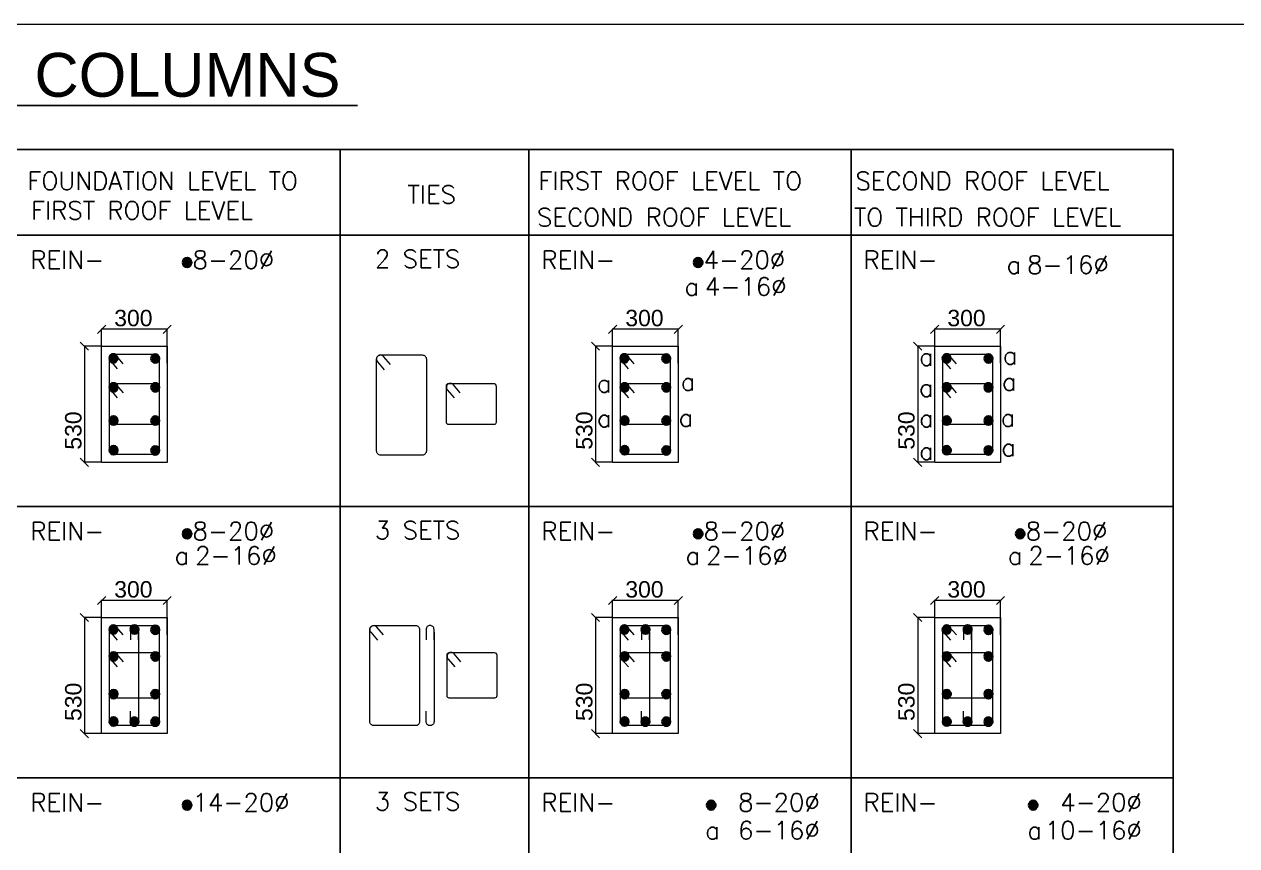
# Model space of a CAD drawing. Header units: inches. Extents: x 719368 to 6315912, y -2624014 to 446967.
# Drawn here: x 5487813 to 5508823, y -2191702 to -2177471 of the extents above; entities that cross this region are included whole.
import ezdxf

# ---------------------------------------------------------------- set-up
doc = ezdxf.new("R2010")
doc.units = ezdxf.units.IN
doc.header["$LTSCALE"] = 20
doc.header["$MEASUREMENT"] = 0
doc.header["$PDMODE"] = 3
doc.linetypes.add('DASHED2', pattern=[0.375, 0.25, -0.125])
doc.layers.get('Defpoints').update_dxf_attribs({"lineweight": 25})
for name, color, linetype, lineweight in [('COLUMN NO.', 3, 'Continuous', 15), ('DIM', 7, 'Continuous', 13), ('DIM.', 32, 'Continuous', 13), ('FORMET', 4, 'Continuous', 25), ('Sheet', 7, 'Continuous', 35), ('STAIR', 4, 'Continuous', 25), ('STEEL', 1, 'Continuous', 35), ('stirrups', 2, 'Continuous', 15), ('Text', 7, 'Continuous', 15), ('TEXT-20', 2, 'Continuous', 25), ('WALL', 1, 'Continuous', 18)]:
    doc.layers.add(name, color=color, linetype=linetype, lineweight=lineweight)
doc.styles.add('BOLD', font='arial.ttf')
doc.styles.add('ROMANS', font='romans.shx')
doc.dimstyles.new('Copy of S3', dxfattribs={"dimtxt": 200, "dimasz": 150, "dimexe": 5, "dimexo": 5, "dimgap": 50, "dimtad": 1, "dimjust": 1, "dimdec": 0, "dimzin": 3, "dimdsep": 46, "dimtxsty": 'BOLD', "dimblk1": 'OBLIQUE', "dimblk2": 'OBLIQUE', "dimsah": 1, "dimcen": 0.0625, "dimdle": 5, "dimclrd": 230, "dimclre": 251, "dimclrt": 2, "dimadec": 0, "dimazin": 0, "dimtfac": 1, "dimtdec": 0, "dimtix": 1, "dimtofl": 0, "dimtmove": 2, "dimatfit": 3, "dimfxl": 0, "dimtolj": 1, "dimtzin": 2, "dimlwd": -1, "dimlwe": -1, "dimarcsym": 0})

# ---------------------------------------------------------------- blocks, each defined once
blk = doc.blocks.new('d')
at = {"layer": 'STEEL'}
blk.add_hatch(color=256, dxfattribs=at).paths.add_polyline_path([(2, 0, 1), (-2, 0, 1)])
blk.add_lwpolyline([(-2, 0, 1), (2, 0, 1)], format="xyb", close=True, dxfattribs=at)
blk = doc.blocks.new('_Oblique')
at = {"layer": 'STAIR', "color": 0, "lineweight": -2}
blk.add_line((-0.5, -0.5), (0.5, 0.5), dxfattribs=at)
blk = doc.blocks.new('*D118')
at = {"layer": 'Defpoints', "color": 0, "transparency": 16777216}
for p in [(560522, -1019460), (559923, -1019776), (560522, -1019776)]:
    blk.add_point(p, dxfattribs=at)
at = {"layer": 'DIM', "color": 230, "transparency": 16777216}
blk.add_line((560527, -1019460), (559918, -1019460), dxfattribs=at)
at = {"layer": 'DIM', "color": 251, "linetype": 'DASHED2', "transparency": 16777216}
for p, q in [((559923, -1019771), (559923, -1019455)), ((560522, -1019771), (560522, -1019455))]:
    blk.add_line(p, q, dxfattribs=at)
at = {"layer": 'DIM', "color": 230, "transparency": 16777216, "xscale": 75, "yscale": 75, "zscale": 75, "rotation": 180}
blk.add_blockref('_Oblique', (559923, -1019460), dxfattribs=at)
at = {"layer": 'DIM', "color": 230, "transparency": 16777216, "xscale": 75, "yscale": 75, "zscale": 75}
blk.add_blockref('_Oblique', (560522, -1019460), dxfattribs=at)
at = {"layer": 'DIM', "color": 2, "transparency": 16777216, "insert": (560213, -1019359), "char_height": 150, "attachment_point": 5, "style": 'BOLD'}
blk.add_mtext('\\A1;300', dxfattribs=at)
blk = doc.blocks.new('*D119')
at = {"layer": 'Defpoints', "color": 0, "transparency": 16777216}
for p in [(559766, -1019615), (559923, -1019615), (559923, -1020675)]:
    blk.add_point(p, dxfattribs=at)
at = {"layer": 'DIM', "color": 251, "linetype": 'DASHED2', "transparency": 16777216}
for p, q in [((559918, -1019615), (559761, -1019615)), ((559918, -1020675), (559761, -1020675))]:
    blk.add_line(p, q, dxfattribs=at)
at = {"layer": 'DIM', "color": 230, "transparency": 16777216}
blk.add_line((559766, -1019610), (559766, -1020680), dxfattribs=at)
at = {"layer": 'DIM', "color": 230, "transparency": 16777216, "xscale": 75, "yscale": 75, "zscale": 75}
for p, rotation in [((559766, -1019615), 90), ((559766, -1020675), 270)]:
    blk.add_blockref('_Oblique', p, dxfattribs=dict(at, rotation=rotation))
at = {"layer": 'DIM', "color": 2, "transparency": 16777216, "insert": (559665, -1020385), "char_height": 150, "attachment_point": 5, "rotation": 90, "style": 'BOLD'}
blk.add_mtext('\\A1;530', dxfattribs=at)
blk = doc.blocks.new('*D130')
at = {"layer": 'Defpoints', "color": 0, "transparency": 16777216}
for p in [(560522, -1021937), (559923, -1022254), (560522, -1022254)]:
    blk.add_point(p, dxfattribs=at)
at = {"layer": 'DIM', "color": 230, "transparency": 16777216}
blk.add_line((560527, -1021937), (559918, -1021937), dxfattribs=at)
at = {"layer": 'DIM', "color": 251, "linetype": 'DASHED2', "transparency": 16777216}
for p, q in [((559923, -1022249), (559923, -1021932)), ((560522, -1022249), (560522, -1021932))]:
    blk.add_line(p, q, dxfattribs=at)
at = {"layer": 'DIM', "color": 230, "transparency": 16777216, "xscale": 75, "yscale": 75, "zscale": 75, "rotation": 180}
blk.add_blockref('_Oblique', (559923, -1021937), dxfattribs=at)
at = {"layer": 'DIM', "color": 230, "transparency": 16777216, "xscale": 75, "yscale": 75, "zscale": 75}
blk.add_blockref('_Oblique', (560522, -1021937), dxfattribs=at)
at = {"layer": 'DIM', "color": 2, "transparency": 16777216, "insert": (560213, -1021836), "char_height": 150, "attachment_point": 5, "style": 'BOLD'}
blk.add_mtext('\\A1;300', dxfattribs=at)
blk = doc.blocks.new('*D131')
at = {"layer": 'Defpoints', "color": 0, "transparency": 16777216}
for p in [(559766, -1022092), (559923, -1022092), (559923, -1023152)]:
    blk.add_point(p, dxfattribs=at)
at = {"layer": 'DIM', "color": 251, "linetype": 'DASHED2', "transparency": 16777216}
for p, q in [((559918, -1022092), (559761, -1022092)), ((559918, -1023152), (559761, -1023152))]:
    blk.add_line(p, q, dxfattribs=at)
at = {"layer": 'DIM', "color": 230, "transparency": 16777216}
blk.add_line((559766, -1022087), (559766, -1023157), dxfattribs=at)
at = {"layer": 'DIM', "color": 230, "transparency": 16777216, "xscale": 75, "yscale": 75, "zscale": 75}
for p, rotation in [((559766, -1022092), 90), ((559766, -1023152), 270)]:
    blk.add_blockref('_Oblique', p, dxfattribs=dict(at, rotation=rotation))
at = {"layer": 'DIM', "color": 2, "transparency": 16777216, "insert": (559665, -1022862), "char_height": 150, "attachment_point": 5, "rotation": 90, "style": 'BOLD'}
blk.add_mtext('\\A1;530', dxfattribs=at)
blk = doc.blocks.new('*D82')
at = {"layer": 'Defpoints', "color": 0, "transparency": 16777216}
for p in [(564433, -1019615), (564589, -1019615), (564589, -1020675)]:
    blk.add_point(p, dxfattribs=at)
at = {"layer": 'DIM', "color": 251, "linetype": 'DASHED2', "transparency": 16777216}
for p, q in [((564584, -1019615), (564428, -1019615)), ((564584, -1020675), (564428, -1020675))]:
    blk.add_line(p, q, dxfattribs=at)
at = {"layer": 'DIM', "color": 230, "transparency": 16777216}
blk.add_line((564433, -1019610), (564433, -1020680), dxfattribs=at)
at = {"layer": 'DIM', "color": 230, "transparency": 16777216, "xscale": 75, "yscale": 75, "zscale": 75}
for p, rotation in [((564433, -1019615), 90), ((564433, -1020675), 270)]:
    blk.add_blockref('_Oblique', p, dxfattribs=dict(at, rotation=rotation))
at = {"layer": 'DIM', "color": 2, "transparency": 16777216, "insert": (564331, -1020385), "char_height": 150, "attachment_point": 5, "rotation": 90, "style": 'BOLD'}
blk.add_mtext('\\A1;530', dxfattribs=at)
blk = doc.blocks.new('*D83')
at = {"layer": 'Defpoints', "color": 0, "transparency": 16777216}
for p in [(565189, -1019460), (564589, -1019776), (565189, -1019776)]:
    blk.add_point(p, dxfattribs=at)
at = {"layer": 'DIM', "color": 230, "transparency": 16777216}
blk.add_line((565194, -1019460), (564584, -1019460), dxfattribs=at)
at = {"layer": 'DIM', "color": 251, "linetype": 'DASHED2', "transparency": 16777216}
for p, q in [((564589, -1019771), (564589, -1019455)), ((565189, -1019771), (565189, -1019455))]:
    blk.add_line(p, q, dxfattribs=at)
at = {"layer": 'DIM', "color": 230, "transparency": 16777216, "xscale": 75, "yscale": 75, "zscale": 75, "rotation": 180}
blk.add_blockref('_Oblique', (564589, -1019460), dxfattribs=at)
at = {"layer": 'DIM', "color": 230, "transparency": 16777216, "xscale": 75, "yscale": 75, "zscale": 75}
blk.add_blockref('_Oblique', (565189, -1019460), dxfattribs=at)
at = {"layer": 'DIM', "color": 2, "transparency": 16777216, "insert": (564880, -1019359), "char_height": 150, "attachment_point": 5, "style": 'BOLD'}
blk.add_mtext('\\A1;300', dxfattribs=at)
blk = doc.blocks.new('*D84')
at = {"layer": 'Defpoints', "color": 0, "transparency": 16777216}
for p in [(567375, -1019615), (567531, -1019615), (567531, -1020675)]:
    blk.add_point(p, dxfattribs=at)
at = {"layer": 'DIM', "color": 251, "linetype": 'DASHED2', "transparency": 16777216}
for p, q in [((567526, -1019615), (567370, -1019615)), ((567526, -1020675), (567370, -1020675))]:
    blk.add_line(p, q, dxfattribs=at)
at = {"layer": 'DIM', "color": 230, "transparency": 16777216}
blk.add_line((567375, -1019610), (567375, -1020680), dxfattribs=at)
at = {"layer": 'DIM', "color": 230, "transparency": 16777216, "xscale": 75, "yscale": 75, "zscale": 75}
for p, rotation in [((567375, -1019615), 90), ((567375, -1020675), 270)]:
    blk.add_blockref('_Oblique', p, dxfattribs=dict(at, rotation=rotation))
at = {"layer": 'DIM', "color": 2, "transparency": 16777216, "insert": (567273, -1020385), "char_height": 150, "attachment_point": 5, "rotation": 90, "style": 'BOLD'}
blk.add_mtext('\\A1;530', dxfattribs=at)
blk = doc.blocks.new('*D85')
at = {"layer": 'Defpoints', "color": 0, "transparency": 16777216}
for p in [(568131, -1019460), (567531, -1019776), (568131, -1019776)]:
    blk.add_point(p, dxfattribs=at)
at = {"layer": 'DIM', "color": 230, "transparency": 16777216}
blk.add_line((568136, -1019460), (567526, -1019460), dxfattribs=at)
at = {"layer": 'DIM', "color": 251, "linetype": 'DASHED2', "transparency": 16777216}
for p, q in [((567531, -1019771), (567531, -1019455)), ((568131, -1019771), (568131, -1019455))]:
    blk.add_line(p, q, dxfattribs=at)
at = {"layer": 'DIM', "color": 230, "transparency": 16777216, "xscale": 75, "yscale": 75, "zscale": 75, "rotation": 180}
blk.add_blockref('_Oblique', (567531, -1019460), dxfattribs=at)
at = {"layer": 'DIM', "color": 230, "transparency": 16777216, "xscale": 75, "yscale": 75, "zscale": 75}
blk.add_blockref('_Oblique', (568131, -1019460), dxfattribs=at)
at = {"layer": 'DIM', "color": 2, "transparency": 16777216, "insert": (567821, -1019359), "char_height": 150, "attachment_point": 5, "style": 'BOLD'}
blk.add_mtext('\\A1;300', dxfattribs=at)
blk = doc.blocks.new('*D86')
at = {"layer": 'Defpoints', "color": 0, "transparency": 16777216}
for p in [(565189, -1021937), (564589, -1022254), (565189, -1022254)]:
    blk.add_point(p, dxfattribs=at)
at = {"layer": 'DIM', "color": 230, "transparency": 16777216}
blk.add_line((565194, -1021937), (564584, -1021937), dxfattribs=at)
at = {"layer": 'DIM', "color": 251, "linetype": 'DASHED2', "transparency": 16777216}
for p, q in [((564589, -1022249), (564589, -1021932)), ((565189, -1022249), (565189, -1021932))]:
    blk.add_line(p, q, dxfattribs=at)
at = {"layer": 'DIM', "color": 230, "transparency": 16777216, "xscale": 75, "yscale": 75, "zscale": 75, "rotation": 180}
blk.add_blockref('_Oblique', (564589, -1021937), dxfattribs=at)
at = {"layer": 'DIM', "color": 230, "transparency": 16777216, "xscale": 75, "yscale": 75, "zscale": 75}
blk.add_blockref('_Oblique', (565189, -1021937), dxfattribs=at)
at = {"layer": 'DIM', "color": 2, "transparency": 16777216, "insert": (564880, -1021836), "char_height": 150, "attachment_point": 5, "style": 'BOLD'}
blk.add_mtext('\\A1;300', dxfattribs=at)
blk = doc.blocks.new('*D87')
at = {"layer": 'Defpoints', "color": 0, "transparency": 16777216}
for p in [(564433, -1022092), (564589, -1022092), (564589, -1023152)]:
    blk.add_point(p, dxfattribs=at)
at = {"layer": 'DIM', "color": 251, "linetype": 'DASHED2', "transparency": 16777216}
for p, q in [((564584, -1022092), (564428, -1022092)), ((564584, -1023152), (564428, -1023152))]:
    blk.add_line(p, q, dxfattribs=at)
at = {"layer": 'DIM', "color": 230, "transparency": 16777216}
blk.add_line((564433, -1022087), (564433, -1023157), dxfattribs=at)
at = {"layer": 'DIM', "color": 230, "transparency": 16777216, "xscale": 75, "yscale": 75, "zscale": 75}
for p, rotation in [((564433, -1022092), 90), ((564433, -1023152), 270)]:
    blk.add_blockref('_Oblique', p, dxfattribs=dict(at, rotation=rotation))
at = {"layer": 'DIM', "color": 2, "transparency": 16777216, "insert": (564331, -1022862), "char_height": 150, "attachment_point": 5, "rotation": 90, "style": 'BOLD'}
blk.add_mtext('\\A1;530', dxfattribs=at)
blk = doc.blocks.new('*D90')
at = {"layer": 'Defpoints', "color": 0, "transparency": 16777216}
for p in [(568131, -1021937), (567531, -1022254), (568131, -1022254)]:
    blk.add_point(p, dxfattribs=at)
at = {"layer": 'DIM', "color": 230, "transparency": 16777216}
blk.add_line((568136, -1021937), (567526, -1021937), dxfattribs=at)
at = {"layer": 'DIM', "color": 251, "linetype": 'DASHED2', "transparency": 16777216}
for p, q in [((567531, -1022249), (567531, -1021932)), ((568131, -1022249), (568131, -1021932))]:
    blk.add_line(p, q, dxfattribs=at)
at = {"layer": 'DIM', "color": 230, "transparency": 16777216, "xscale": 75, "yscale": 75, "zscale": 75, "rotation": 180}
blk.add_blockref('_Oblique', (567531, -1021937), dxfattribs=at)
at = {"layer": 'DIM', "color": 230, "transparency": 16777216, "xscale": 75, "yscale": 75, "zscale": 75}
blk.add_blockref('_Oblique', (568131, -1021937), dxfattribs=at)
at = {"layer": 'DIM', "color": 2, "transparency": 16777216, "insert": (567821, -1021836), "char_height": 150, "attachment_point": 5, "style": 'BOLD'}
blk.add_mtext('\\A1;300', dxfattribs=at)
blk = doc.blocks.new('*D91')
at = {"layer": 'Defpoints', "color": 0, "transparency": 16777216}
for p in [(567375, -1022092), (567531, -1022092), (567531, -1023152)]:
    blk.add_point(p, dxfattribs=at)
at = {"layer": 'DIM', "color": 251, "linetype": 'DASHED2', "transparency": 16777216}
for p, q in [((567526, -1022092), (567370, -1022092)), ((567526, -1023152), (567370, -1023152))]:
    blk.add_line(p, q, dxfattribs=at)
at = {"layer": 'DIM', "color": 230, "transparency": 16777216}
blk.add_line((567375, -1022087), (567375, -1023157), dxfattribs=at)
at = {"layer": 'DIM', "color": 230, "transparency": 16777216, "xscale": 75, "yscale": 75, "zscale": 75}
for p, rotation in [((567375, -1022092), 90), ((567375, -1023152), 270)]:
    blk.add_blockref('_Oblique', p, dxfattribs=dict(at, rotation=rotation))
at = {"layer": 'DIM', "color": 2, "transparency": 16777216, "insert": (567273, -1022862), "char_height": 150, "attachment_point": 5, "rotation": 90, "style": 'BOLD'}
blk.add_mtext('\\A1;530', dxfattribs=at)
blk = doc.blocks.new('cs')
at = {"layer": 'FORMET', "color": 4, "ltscale": 200}
for p, q in [((555165.7, -1017819.9), (569709, -1017819.9)), ((562100.6, -1017819.9), (562100.6, -1018601.5)), ((563825.2, -1017819.9), (563825.2, -1018601.5)), ((563825.2, -1017819.9), (563825.2, -1018601.5)), ((563825.2, -1017819.9), (563825.2, -1048326.3)), ((566767.1, -1017819.9), (566767.1, -1048326.3)), ((569709, -1017819.9), (569709, -1048326.3)), ((555165.7, -1018601.5), (569709, -1018601.5)), ((555165.7, -1018601.5), (568926.9, -1018601.5)), ((562100.6, -1018601.5), (562100.6, -1048326.3)), ((563825.2, -1018601.5), (563825.2, -1031456.7)), ((555165.7, -1021078.5), (569709, -1021078.5)), ((555165.7, -1023555.6), (569709, -1023555.6))]:
    blk.add_line(p, q, dxfattribs=at)
at = {"layer": 'stirrups', "color": 5}
for p, q in [((560258.9, -1022225.2), (560258.9, -1023043)), ((562958.5, -1022225.2), (562958.5, -1023043)), ((564925.5, -1022225.2), (564925.5, -1023043)), ((567867.4, -1022225.2), (567867.4, -1023043))]:
    blk.add_line(p, q, dxfattribs=at)
for points in [[(560120.6, -1019774.6), (560058.4, -1019702, 0.4142136), (560007, -1019698.1), (560007, -1019698.1, 0.4142136), (560003, -1019749.5), (560065.3, -1019822.1)], [(562559.5, -1019781.7), (562497.3, -1019709.1, 0.4142136), (562445.9, -1019705.2), (562445.9, -1019705.2, 0.4142136), (562441.9, -1019756.6), (562504.2, -1019829.2)], [(564787.2, -1019774.6), (564724.9, -1019702, 0.4142136), (564673.5, -1019698.1), (564673.5, -1019698.1, 0.4142136), (564669.6, -1019749.5), (564731.8, -1019822.1)], [(567729.1, -1019774.6), (567666.8, -1019702, 0.4142136), (567615.4, -1019698.1), (567615.4, -1019698.1, 0.4142136), (567611.5, -1019749.5), (567673.7, -1019822.1)], [(560121.8, -1020039.3), (560059.6, -1019966.7, 0.4142136), (560008.2, -1019962.8), (560008.2, -1019962.8, 0.4142136), (560004.2, -1020014.2), (560066.5, -1020086.8)], [(563197.6, -1020039.3), (563135.4, -1019966.7, 0.4142136), (563084, -1019962.8), (563084, -1019962.8, 0.4142136), (563080, -1020014.2), (563142.3, -1020086.8)], [(564788.4, -1020039.3), (564726.1, -1019966.7, 0.4142136), (564674.7, -1019962.8), (564674.7, -1019962.8, 0.4142136), (564670.8, -1020014.2), (564733.1, -1020086.8)], [(567730.3, -1020039.3), (567668, -1019966.7, 0.4142136), (567616.6, -1019962.8), (567616.6, -1019962.8, 0.4142136), (567612.7, -1020014.2), (567674.9, -1020086.8)], [(560120.6, -1022251.7), (560058.4, -1022179.1, 0.4142136), (560007, -1022175.2), (560007, -1022175.2, 0.4142136), (560003, -1022226.6), (560065.3, -1022299.1)], [(560258.9, -1022296.9), (560258.9, -1022201.3, 0.4142136), (560222.5, -1022164.9), (560222.5, -1022164.9, 0.4142136), (560186, -1022201.3), (560186, -1022296.9)], [(562498, -1022251.7), (562435.7, -1022179.1, 0.4142136), (562384.3, -1022175.2), (562384.3, -1022175.2, 0.4142136), (562380.4, -1022226.6), (562442.6, -1022299.1)], [(562958.5, -1022296.9), (562958.5, -1022201.3, 0.4142136), (562922.1, -1022164.9), (562922.1, -1022164.9, 0.4142136), (562885.6, -1022201.3), (562885.6, -1022296.9)], [(564787.2, -1022251.7), (564724.9, -1022179.1, 0.4142136), (564673.5, -1022175.2), (564673.5, -1022175.2, 0.4142136), (564669.6, -1022226.6), (564731.8, -1022299.1)], [(564925.5, -1022296.9), (564925.5, -1022201.3, 0.4142136), (564889, -1022164.9), (564889, -1022164.9, 0.4142136), (564852.6, -1022201.3), (564852.6, -1022296.9)], [(567729.1, -1022251.7), (567666.8, -1022179.1, 0.4142136), (567615.4, -1022175.2), (567615.4, -1022175.2, 0.4142136), (567611.5, -1022226.6), (567673.7, -1022299.1)], [(567867.4, -1022296.9), (567867.4, -1022201.3, 0.4142136), (567830.9, -1022164.9), (567830.9, -1022164.9, 0.4142136), (567794.5, -1022201.3), (567794.5, -1022296.9)], [(560121.8, -1022496.1), (560059.6, -1022423.5, 0.4142136), (560008.2, -1022419.6), (560008.2, -1022419.6, 0.4142136), (560004.2, -1022471), (560066.5, -1022543.6)], [(563203.9, -1022496.1), (563141.6, -1022423.5, 0.4142136), (563090.2, -1022419.6), (563090.2, -1022419.6, 0.4142136), (563086.3, -1022471), (563148.5, -1022543.6)], [(564788.4, -1022496.1), (564726.1, -1022423.5, 0.4142136), (564674.7, -1022419.6), (564674.7, -1022419.6, 0.4142136), (564670.8, -1022471), (564733.1, -1022543.6)], [(567730.3, -1022496.1), (567668, -1022423.5, 0.4142136), (567616.6, -1022419.6), (567616.6, -1022419.6, 0.4142136), (567612.7, -1022471), (567674.9, -1022543.6)], [(560258.9, -1022947.3), (560258.9, -1023043, -0.4142136), (560222.5, -1023079.4), (560222.5, -1023079.4, -0.4142136), (560186, -1023043), (560186, -1022947.3)], [(562958.5, -1022947.3), (562958.5, -1023043, -0.4142136), (562922.1, -1023079.4), (562922.1, -1023079.4, -0.4142136), (562885.6, -1023043), (562885.6, -1022947.3)], [(564925.5, -1022947.3), (564925.5, -1023043, -0.4142136), (564889, -1023079.4), (564889, -1023079.4, -0.4142136), (564852.6, -1023043), (564852.6, -1022947.3)], [(567867.4, -1022947.3), (567867.4, -1023043, -0.4142136), (567830.9, -1023079.4), (567830.9, -1023079.4, -0.4142136), (567794.5, -1023043), (567794.5, -1022947.3)]]:
    blk.add_lwpolyline(points, format="xyb", dxfattribs=at)
for points in [[(560032.5, -1019687.8), (560412.5, -1019687.8, -0.4142136), (560449.4, -1019724.7), (560449.4, -1020565.4, -0.4142136), (560412.5, -1020602.4), (560032.5, -1020602.4, -0.4142136), (559995.5, -1020565.4), (559995.5, -1019724.7, -0.4142136)], [(562471.4, -1019694.9), (562851.4, -1019694.9, -0.4142136), (562888.3, -1019731.8), (562888.3, -1020572.5, -0.4142136), (562851.4, -1020609.5), (562471.4, -1020609.5, -0.4142136), (562434.5, -1020572.5), (562434.5, -1019731.8, -0.4142136)], [(564699, -1019687.8), (565079, -1019687.8, -0.4142136), (565116, -1019724.7), (565116, -1020565.4, -0.4142136), (565079, -1020602.4), (564699, -1020602.4, -0.4142136), (564662.1, -1020565.4), (564662.1, -1019724.7, -0.4142136)], [(567640.9, -1019687.8), (568020.9, -1019687.8, -0.4142136), (568057.9, -1019724.7), (568057.9, -1020565.4, -0.4142136), (568020.9, -1020602.4), (567640.9, -1020602.4, -0.4142136), (567604, -1020565.4), (567604, -1019724.7, -0.4142136)], [(560015.5, -1019954.7), (560424.4, -1019954.7, -0.4142136), (560449.4, -1019979.7), (560449.4, -1020310.4, -0.4142136), (560429.4, -1020330.4), (560015.5, -1020330.4, -0.4142136), (559995.5, -1020310.4), (559995.5, -1019974.7, -0.4142136)], [(563091.3, -1019954.7), (563500.2, -1019954.7, -0.4142136), (563525.2, -1019979.7), (563525.2, -1020310.4, -0.4142136), (563505.2, -1020330.4), (563091.3, -1020330.4, -0.4142136), (563071.3, -1020310.4), (563071.3, -1019974.7, -0.4142136)], [(564682.1, -1019954.7), (565091, -1019954.7, -0.4142136), (565116, -1019979.7), (565116, -1020310.4, -0.4142136), (565096, -1020330.4), (564682.1, -1020330.4, -0.4142136), (564662.1, -1020310.4), (564662.1, -1019974.7, -0.4142136)], [(567624, -1019954.7), (568032.9, -1019954.7, -0.4142136), (568057.9, -1019979.7), (568057.9, -1020310.4, -0.4142136), (568037.9, -1020330.4), (567624, -1020330.4, -0.4142136), (567604, -1020310.4), (567604, -1019974.7, -0.4142136)], [(560032.5, -1022164.9), (560412.5, -1022164.9, -0.4142136), (560449.4, -1022201.8), (560449.4, -1023042.5, -0.4142136), (560412.5, -1023079.4), (560032.5, -1023079.4, -0.4142136), (559995.5, -1023042.5), (559995.5, -1022201.8, -0.4142136)], [(562409.8, -1022164.9), (562789.8, -1022164.9, -0.4142136), (562826.8, -1022201.8), (562826.8, -1023042.5, -0.4142136), (562789.8, -1023079.4), (562409.8, -1023079.4, -0.4142136), (562372.9, -1023042.5), (562372.9, -1022201.8, -0.4142136)], [(564699, -1022164.9), (565079, -1022164.9, -0.4142136), (565116, -1022201.8), (565116, -1023042.5, -0.4142136), (565079, -1023079.4), (564699, -1023079.4, -0.4142136), (564662.1, -1023042.5), (564662.1, -1022201.8, -0.4142136)], [(567640.9, -1022164.9), (568020.9, -1022164.9, -0.4142136), (568057.9, -1022201.8), (568057.9, -1023042.5, -0.4142136), (568020.9, -1023079.4), (567640.9, -1023079.4, -0.4142136), (567604, -1023042.5), (567604, -1022201.8, -0.4142136)], [(560015.5, -1022411.6), (560424.4, -1022411.6, -0.4142136), (560449.4, -1022436.6), (560449.4, -1022807.7, -0.4142136), (560429.4, -1022827.7), (560015.5, -1022827.7, -0.4142136), (559995.5, -1022807.7), (559995.5, -1022431.6, -0.4142136)], [(563097.6, -1022411.6), (563506.4, -1022411.6, -0.4142136), (563531.4, -1022436.6), (563531.4, -1022807.7, -0.4142136), (563511.4, -1022827.7), (563097.6, -1022827.7, -0.4142136), (563077.6, -1022807.7), (563077.6, -1022431.6, -0.4142136)], [(564682.1, -1022411.6), (565091, -1022411.6, -0.4142136), (565116, -1022436.6), (565116, -1022807.7, -0.4142136), (565096, -1022827.7), (564682.1, -1022827.7, -0.4142136), (564662.1, -1022807.7), (564662.1, -1022431.6, -0.4142136)], [(567624, -1022411.6), (568032.9, -1022411.6, -0.4142136), (568057.9, -1022436.6), (568057.9, -1022807.7, -0.4142136), (568037.9, -1022827.7), (567624, -1022827.7, -0.4142136), (567604, -1022807.7), (567604, -1022431.6, -0.4142136)]]:
    blk.add_lwpolyline(points, format="xyb", close=True, dxfattribs=at)
at = {"layer": 'WALL'}
for points in [[(559922.6, -1019614.9), (560522.3, -1019614.9), (560522.3, -1020675.3), (559922.6, -1020675.3)], [(564589.2, -1019614.9), (565188.9, -1019614.9), (565188.9, -1020675.3), (564589.2, -1020675.3)], [(567531.1, -1019614.9), (568130.8, -1019614.9), (568130.8, -1020675.3), (567531.1, -1020675.3)], [(559922.6, -1022092), (560522.3, -1022092), (560522.3, -1023152.3), (559922.6, -1023152.3)], [(564589.2, -1022092), (565188.9, -1022092), (565188.9, -1023152.3), (564589.2, -1023152.3)], [(567531.1, -1022092), (568130.8, -1022092), (568130.8, -1023152.3), (567531.1, -1023152.3)]]:
    blk.add_lwpolyline(points, close=True, dxfattribs=at)
at = {"layer": 'DIM.', "xscale": 18.22500000009313, "yscale": 18.22500000009313, "zscale": 18.22500000009086}
for p in [(560030.7, -1019725.8), (560413.1, -1019727.3), (564697.2, -1019725.8), (565079.6, -1019727.3), (567639.1, -1019725.8), (568021.5, -1019727.3), (560031.9, -1019990.4), (560412.9, -1019990.4), (564698.5, -1019990.4), (565079.4, -1019990.4), (567640.3, -1019990.4), (568021.3, -1019990.4), (560032, -1020293.9), (560413, -1020293.9), (564698.5, -1020293.9), (565079.5, -1020293.9), (567640.4, -1020293.9), (568021.4, -1020293.9), (560032, -1020565.4), (564698.5, -1020565.4), (567640.4, -1020565.4), (560412.5, -1020565.9), (565079, -1020565.9), (568020.9, -1020565.9), (560030.7, -1022202.8), (560223.1, -1022201.3), (560413.1, -1022204.4), (564697.2, -1022202.8), (564889.6, -1022201.3), (565079.6, -1022204.4), (567639.1, -1022202.8), (567831.5, -1022201.3), (568021.5, -1022204.4), (560031.9, -1022447.3), (560412.9, -1022447.3), (564698.5, -1022447.3), (565079.4, -1022447.3), (567640.3, -1022447.3), (568021.3, -1022447.3), (560032, -1022791.2), (560413, -1022791.2), (564698.5, -1022791.2), (565079.5, -1022791.2), (567640.4, -1022791.2), (568021.4, -1022791.2), (560032, -1023042.5), (560222.5, -1023043), (560412.5, -1023043), (564698.5, -1023042.5), (564889, -1023043), (565079, -1023043), (567640.4, -1023042.5), (567830.9, -1023043), (568020.9, -1023043)]:
    blk.add_blockref('d', p, dxfattribs=at)
at = {"layer": 'Text', "xscale": 19.7437500001397, "yscale": 19.7437500001397, "zscale": 19.74375000009843}
for p in [(560702.8, -1018850.2), (565369.4, -1018850.2), (560702.8, -1021327.3), (565369.4, -1021327.3), (568311.2, -1021327.3), (560702.8, -1023804.4), (565488.4, -1023804.4), (568430.3, -1023804.4)]:
    blk.add_blockref('d', p, dxfattribs=at)
at = {"layer": 'COLUMN NO.', "style": 'ROMANS'}
for s, height, p in [('FOUNDATION LEVEL TO', 164.16, (559246.2, -1018188.1)), ('FIRST ROOF LEVEL TO ', 164.16, (563912.7, -1018188.1)), ('SECOND ROOF LEVEL', 164.16, (566806.8, -1018188.1)), ('TIES', 164.16, (562715.8, -1018311.7)), ('FIRST ROOF LEVEL', 164.16, (559279.8, -1018457.2)), ('SECOND ROOF LEVEL', 164.16, (563898.8, -1018519.9)), ('TO THIRD ROOF LEVEL', 164.16, (566792.9, -1018519.9)), ('REIN-', 164.16, (559272.6, -1018908.6)), ('REIN-', 164.16, (559272.6, -1018908.6)), ('8-20%%C', 164.16, (560753.5, -1018907.9)), ('2 SETS', 164.16, (562418.2, -1018899.4)), ('REIN-', 164.16, (563939.2, -1018908.6)), ('REIN-', 164.16, (563939.2, -1018908.6)), ('4-20%%C', 164.16, (565420.1, -1018907.9)), ('REIN-', 164.16, (566881, -1018908.6)), ('REIN-', 164.16, (566881, -1018908.6)), ('a', 164.2, (568187.4, -1018953.1)), ('8-16%%C', 164.16, (568374.6, -1018953.1)), ('a', 164.2, (565245.6, -1019152.4)), ('4-16%%C', 164.16, (565432.8, -1019152.4)), ('a', 164.2, (567388, -1019793.3)), ('a', 164.2, (568153.3, -1019780.5)), ('a', 164.2, (564445.5, -1020036.8)), ('a', 164.2, (565211.5, -1020020.7)), ('a', 164.2, (567387.3, -1020076.1)), ('a', 164.2, (568145.1, -1020020.7)), ('a', 164.2, (564446.1, -1020354.2)), ('a', 164.2, (565191.8, -1020348.9)), ('a', 164.2, (567388, -1020354.2)), ('a', 164.2, (568133.7, -1020348.9)), ('a', 164.2, (568138.6, -1020619.8)), ('a', 164.2, (567388, -1020652.3)), ('REIN-', 164.16, (559272.6, -1021385.6)), ('REIN-', 164.16, (559272.6, -1021385.6)), ('8-20%%C', 164.16, (560753.5, -1021385)), ('3 SETS', 164.16, (562418.2, -1021376.5)), ('REIN-', 164.16, (563939.2, -1021385.6)), ('8-20%%C', 164.16, (565420.1, -1021385)), ('REIN-', 164.16, (566881, -1021385.6)), ('8-20%%C', 164.16, (568362, -1021385)), ('a', 164.2, (560589.8, -1021608.7)), ('2-16%%C', 164.16, (560777, -1021608.7)), ('a', 164.2, (565256.3, -1021608.7)), ('2-16%%C', 164.16, (565443.5, -1021608.7)), ('a', 164.2, (568198.2, -1021608.7)), ('2-16%%C', 164.16, (568385.4, -1021608.7)), ('REIN-', 164.16, (559272.6, -1023862.7)), ('14-20%%C', 164.16, (560753.5, -1023862)), ('3 SETS', 164.16, (562418.2, -1023853.5)), ('REIN-', 164.16, (563939.2, -1023862.7)), ('8-20%%C', 164.16, (565735.5, -1023862)), ('REIN-', 164.16, (566881, -1023862.7)), ('4-20%%C', 164.16, (568677.4, -1023862)), ('6-16%%C', 164.16, (565735.5, -1024117.1)), ('10-16%%C', 164.16, (568535.7, -1024117.1)), ('a', 164.2, (565435, -1024117.1)), ('a', 164.2, (568376.8, -1024117.1))]:
    blk.add_text(s, height=height, dxfattribs=at).set_placement(p)
at = {"layer": 'TEXT-20', "style": 'BOLD'}
blk.add_text('%%USCHEDULE OF COLUMNS ', height=400, dxfattribs=at).set_placement((555181, -1017337.4))
at = {"layer": 'DIM'}
for base, p1, p2, picture, middle in [((560522.3, -1019460.4), (559922.6, -1019776.4), (560522.3, -1019776.4), '*D118', (560213, -1019358.8)), ((565188.9, -1019460.4), (564589.2, -1019776.4), (565188.9, -1019776.4), '*D83', (564879.6, -1019358.8)), ((568130.8, -1019460.4), (567531.1, -1019776.4), (568130.8, -1019776.4), '*D85', (567821.5, -1019358.8)), ((560522.3, -1021937.5), (559922.6, -1022253.5), (560522.3, -1022253.5), '*D130', (560213, -1021835.9)), ((565188.9, -1021937.5), (564589.2, -1022253.5), (565188.9, -1022253.5), '*D86', (564879.6, -1021835.9)), ((568130.8, -1021937.5), (567531.1, -1022253.5), (568130.8, -1022253.5), '*D90', (567821.5, -1021835.9))]:
    dim = blk.add_linear_dim(base=base, p1=p1, p2=p2, dimstyle='Copy of S3', override={"dimtxt": 150, "dimasz": 75, "dimgap": 25, "dimlfac": 0.5}, dxfattribs=at)
    dim.commit()
    dim.dimension.update_dxf_attribs({"geometry": picture, "text_midpoint": middle})
for base, p1, p2, picture, middle in [((559766.2, -1019614.9), (559922.6, -1020675.3), (559922.6, -1019614.9), '*D119', (559664.5, -1020384.8)), ((564432.7, -1019614.9), (564589.2, -1020675.3), (564589.2, -1019614.9), '*D82', (564331.1, -1020384.8)), ((567374.6, -1019614.9), (567531.1, -1020675.3), (567531.1, -1019614.9), '*D84', (567272.9, -1020384.8)), ((559766.2, -1022092), (559922.6, -1023152.3), (559922.6, -1022092), '*D131', (559664.5, -1022861.9)), ((564432.7, -1022092), (564589.2, -1023152.3), (564589.2, -1022092), '*D87', (564331.1, -1022861.9)), ((567374.6, -1022092), (567531.1, -1023152.3), (567531.1, -1022092), '*D91', (567272.9, -1022861.9))]:
    dim = blk.add_linear_dim(base=base, p1=p1, p2=p2, angle=90, dimstyle='Copy of S3', override={"dimtxt": 150, "dimasz": 75, "dimgap": 25, "dimlfac": 0.5}, dxfattribs=at)
    dim.commit()
    dim.dimension.update_dxf_attribs({"geometry": picture, "text_midpoint": middle})

msp = doc.modelspace()

# ---------------------------------------------------------------- linework, layer by layer
at = {"layer": 'DIM'}
msp.add_lwpolyline([(5526678.6675, -2243423.9188), (5432049.132, -2243423.9188), (5432049.132, -2177470.6732), (5526678.6675, -2177470.6732)], close=True, dxfattribs=at)

# ---------------------------------------------------------------- block references
at = {"layer": 'Sheet', "xscale": 1.897473599761724, "yscale": 1.897473599965451, "zscale": 1.897473600000001}
msp.add_blockref('cs', (4426714.6728, -248355.7932), dxfattribs=at)

doc.saveas('drawing.dxf')
